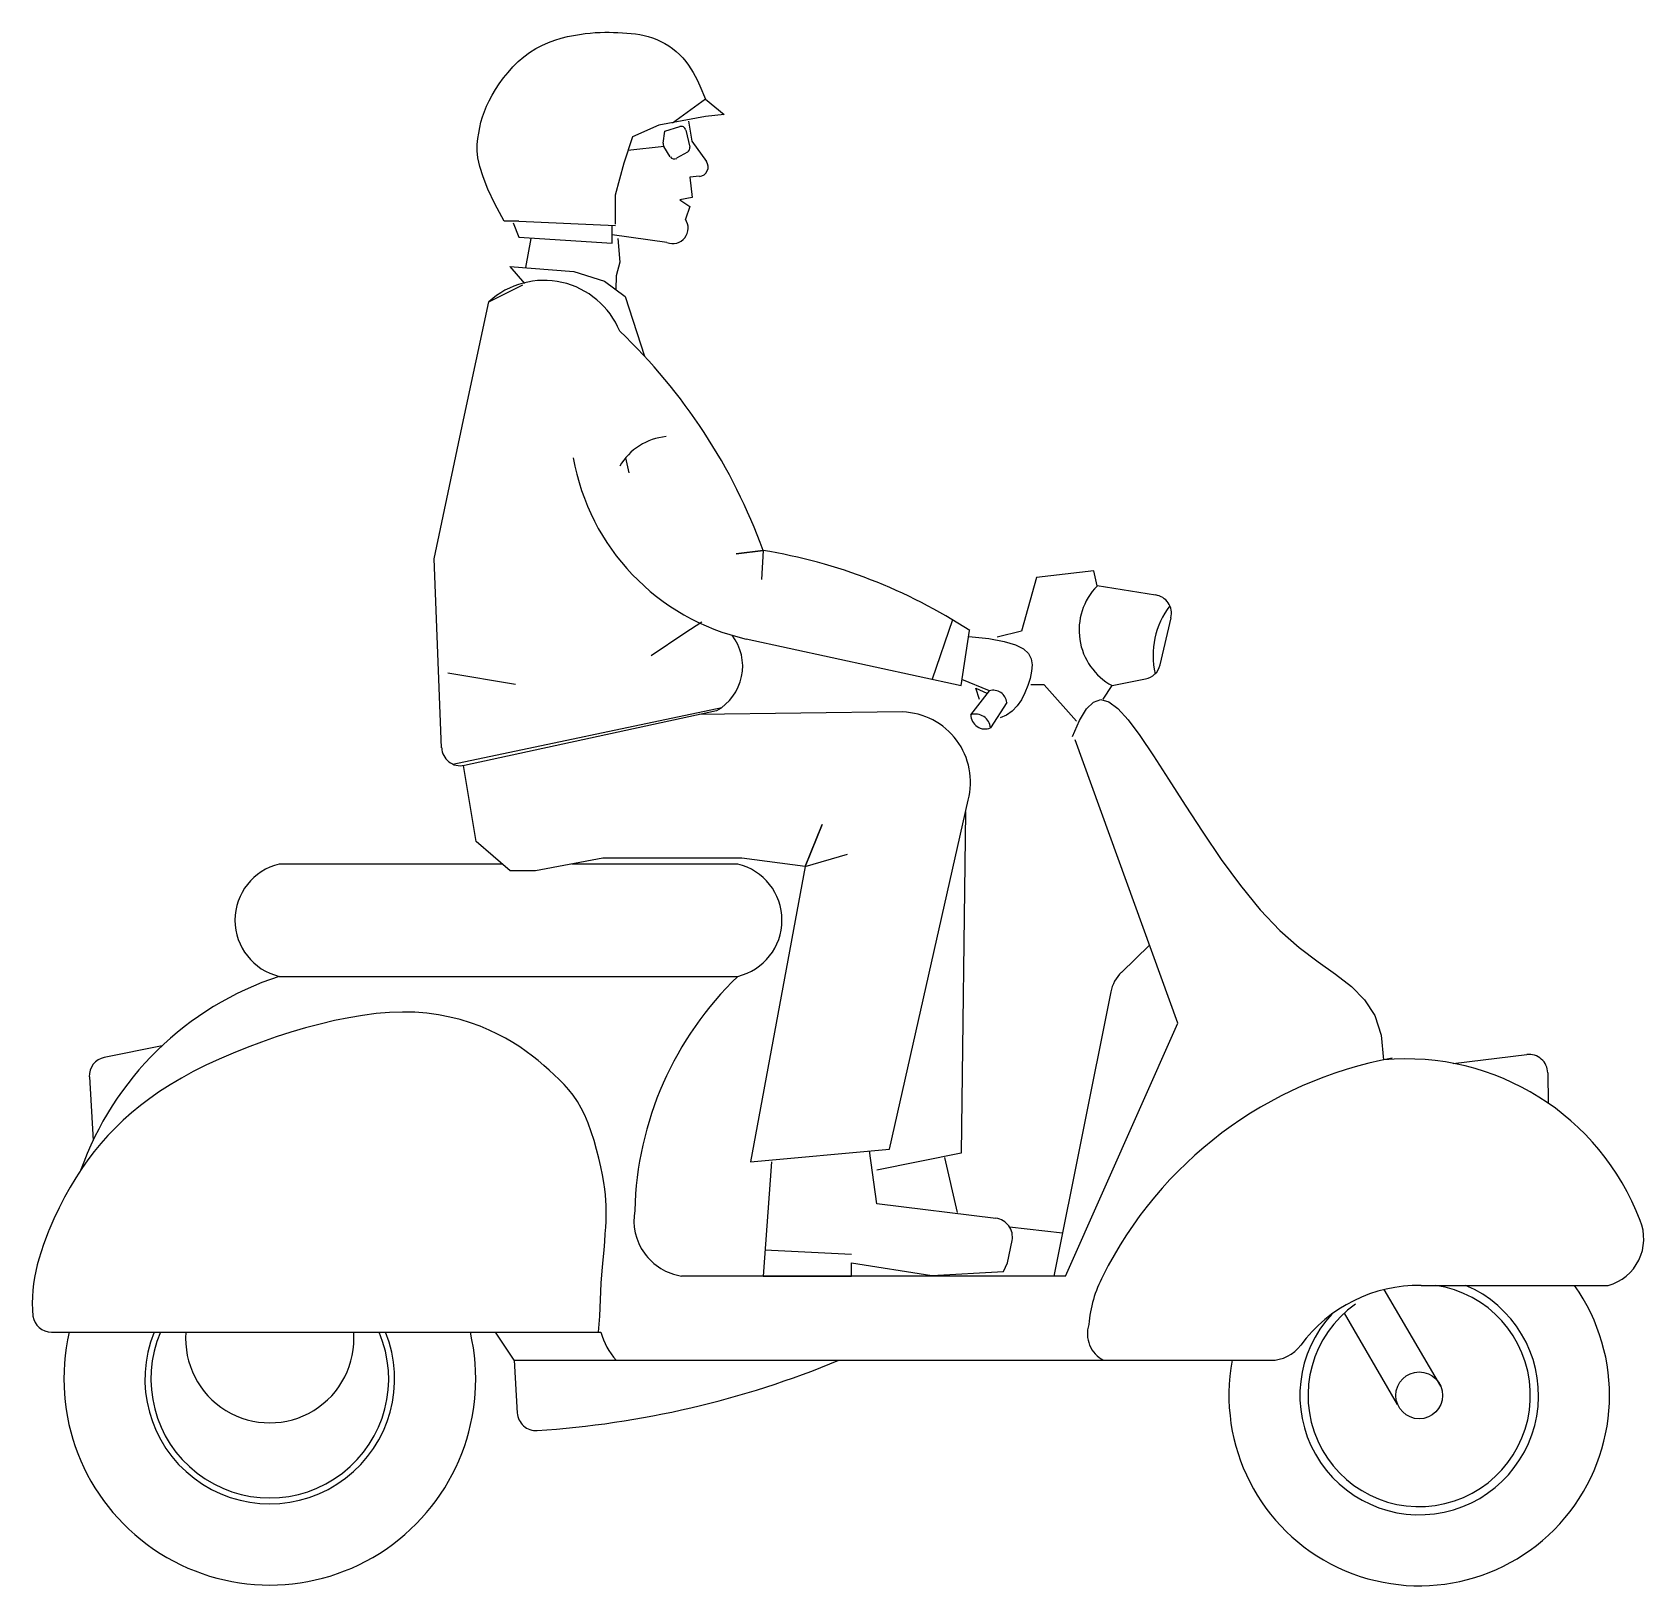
# Model space of a CAD drawing. Extents: x 0 to 172, y 0 to 166.
import ezdxf

# ---------------------------------------------------------------- set-up
doc = ezdxf.new("R2010")
doc.units = 0
doc.header["$LTSCALE"] = 50
doc.header["$MEASUREMENT"] = 0
doc.layers.get('0').update_dxf_attribs({"linetype": 'CONTINUOUS'})

msp = doc.modelspace()

# ---------------------------------------------------------------- linework, layer by layer
at = {"color": 0, "linetype": 'ByBlock'}
for p, q in [((71.55, 158.7), (68.01, 156.13)), ((70.94, 160.12), (71.55, 158.7)), ((67.03, 153.98), (67.21, 155.26)), ((67.21, 155.26), (68.8, 155.76)), ((69.44, 155.39), (69.86, 153.57)), ((69.73, 156.33), (70.09, 154.19)), ((67.14, 153.63), (63.26, 153.22)), ((67.79, 152.54), (67.1, 153.64)), ((70.09, 154.19), (71.65, 152.03)), ((69.62, 153.03), (68.46, 152.37)), ((70.91, 150.45), (69.87, 150.36)), ((69.87, 150.36), (70.14, 148.18)), ((70.14, 148.18), (68.8, 147.94)), ((68.8, 147.94), (69.87, 147.23)), ((69.87, 147.23), (69.4, 145.86)), ((51.62, 145.64), (50.05, 145.64)), ((50.99, 145.49), (51.62, 143.93)), ((51.62, 145.64), (61.92, 145.18)), ((61.58, 143.31), (61.58, 145.18)), ((51.62, 143.93), (61.58, 143.31)), ((52.35, 140.69), (52.92, 143.81)), ((67.43, 143.38), (61.58, 144.21)), ((62.2, 143.79), (62.41, 141.29)), ((62.41, 141.29), (62, 139.83)), ((50.65, 140.82), (52.22, 139)), ((50.65, 140.82), (57.48, 140.29)), ((57.48, 140.29), (60.75, 139.24)), ((62, 139.83), (61.97, 138.34)), ((48.41, 137.05), (52.02, 138.86)), ((60.75, 139.24), (62.97, 137.6)), ((45.71, 124.45), (48.41, 137.05)), ((62.97, 137.6), (65.03, 131.23)), ((42.56, 109.59), (45.71, 124.45)), ((63, 120.37), (63.34, 118.77)), ((74.81, 110.14), (77.7, 110.49)), ((77.7, 110.49), (74.81, 110.14)), ((77.7, 110.49), (77.54, 107.4)), ((43.36, 89.42), (42.56, 109.59)), ((106.92, 107.61), (105.31, 101.86)), ((113.05, 108.31), (106.92, 107.61)), ((113.38, 106.7), (113.05, 108.31)), ((119.64, 105.73), (113.38, 106.7)), ((120.12, 98.28), (121.28, 103.31)), ((69.35, 101.64), (65.73, 99.23)), ((71.16, 102.84), (69.35, 101.64)), ((97.94, 103.08), (95.77, 96.75)), ((98.87, 96.08), (99.77, 101.94)), ((105.31, 101.86), (102.72, 101.21)), ((75.9, 101.04), (98.87, 96.08)), ((44.02, 97.42), (51.26, 96.21)), ((101.88, 95.51), (98.95, 96.71)), ((114.99, 96.05), (118.56, 96.77)), ((99.9, 92.94), (101.88, 95.51)), ((100.42, 95.77), (101.61, 95.24)), ((100.82, 94.58), (100.42, 95.77)), ((107.72, 96.12), (106.31, 96.12)), ((111.18, 92.26), (107.72, 96.12)), ((114.05, 94.59), (114.99, 96.05)), ((44.55, 87.67), (73.28, 93.73)), ((45.79, 87.54), (72.74, 93.38)), ((92.6, 93.24), (70.86, 92.97)), ((103.74, 94.25), (102, 91.54)), ((122, 60), (111.04, 90.25)), ((47.06, 79.42), (45.71, 87.53)), ((91.21, 46.56), (99.61, 83.82)), ((84, 81.23), (82.2, 76.72)), ((82.2, 76.72), (84, 81.23)), ((99.33, 82.57), (98.87, 46.11)), ((50.67, 76.27), (47.06, 79.42)), ((60.58, 77.62), (53.37, 76.27)), ((75.44, 77.62), (60.58, 77.62)), ((82.2, 76.72), (75.44, 77.62)), ((82.2, 76.72), (86.71, 78.07)), ((49.83, 77), (26, 77)), ((53.37, 76.27), (50.67, 76.27)), ((75, 77), (57.25, 77)), ((82.2, 76.72), (76.35, 45.21)), ((118.98, 68.32), (115.99, 65.43)), ((26, 65), (75, 65)), ((114.85, 63.34), (108.78, 33)), ((31.92, 60.28), (30.39, 59.91)), ((33.43, 60.58), (31.92, 60.28)), ((34.92, 60.83), (33.43, 60.58)), ((36.37, 61.02), (34.92, 60.83)), ((37.79, 61.14), (36.37, 61.02)), ((39.16, 61.19), (37.79, 61.14)), ((40.5, 61.17), (39.16, 61.19)), ((41.79, 61.07), (40.5, 61.17)), ((43.03, 60.9), (41.79, 61.07)), ((44.22, 60.66), (43.03, 60.9)), ((45.35, 60.38), (44.22, 60.66)), ((46.44, 60.04), (45.35, 60.38)), ((27.26, 59.04), (25.69, 58.54)), ((28.83, 59.5), (27.26, 59.04)), ((30.39, 59.91), (28.83, 59.5)), ((47.46, 59.67), (46.44, 60.04)), ((48.43, 59.26), (47.46, 59.67)), ((49.33, 58.83), (48.43, 59.26)), ((50.18, 58.39), (49.33, 58.83)), ((110, 33), (122, 60)), ((13.49, 57.58), (7.32, 56.35)), ((22.58, 57.42), (21.07, 56.81)), ((24.13, 57.99), (22.58, 57.42)), ((25.69, 58.54), (24.13, 57.99)), ((50.97, 57.93), (50.18, 58.39)), ((51.7, 57.46), (50.97, 57.93)), ((52.4, 56.98), (51.7, 57.46)), ((53.05, 56.49), (52.4, 56.98)), ((18.18, 55.51), (16.83, 54.83)), ((19.6, 56.17), (18.18, 55.51)), ((21.07, 56.81), (19.6, 56.17)), ((53.67, 56), (53.05, 56.49)), ((54.26, 55.5), (53.67, 56)), ((54.83, 55), (54.26, 55.5)), ((151.44, 55.71), (159.3, 56.65)), ((5.72, 54.27), (6.12, 47.49)), ((14.36, 53.43), (13.23, 52.7)), ((15.56, 54.14), (14.36, 53.43)), ((16.83, 54.83), (15.56, 54.14)), ((55.39, 54.5), (54.83, 55)), ((55.92, 53.99), (55.39, 54.5)), ((56.44, 53.46), (55.92, 53.99)), ((56.94, 52.9), (56.44, 53.46)), ((161.53, 54.7), (161.59, 51.45)), ((12.17, 51.96), (11.17, 51.2)), ((13.23, 52.7), (12.17, 51.96)), ((57.41, 52.3), (56.94, 52.9)), ((57.86, 51.65), (57.41, 52.3)), ((10.22, 50.43), (9.34, 49.64)), ((11.17, 51.2), (10.22, 50.43)), ((58.28, 50.94), (57.86, 51.65)), ((58.67, 50.17), (58.28, 50.94)), ((59.03, 49.32), (58.67, 50.17)), ((8.5, 48.83), (7.71, 48.01)), ((9.34, 49.64), (8.5, 48.83)), ((59.35, 48.41), (59.03, 49.32)), ((59.65, 47.47), (59.35, 48.41)), ((6.96, 47.17), (6.25, 46.3)), ((7.71, 48.01), (6.96, 47.17)), ((59.92, 46.52), (59.65, 47.47)), ((60.15, 45.58), (59.92, 46.52)), ((76.35, 45.21), (91.21, 46.56)), ((5.57, 45.41), (4.92, 44.47)), ((6.25, 46.3), (5.57, 45.41)), ((60.35, 44.66), (60.15, 45.58)), ((78.6, 45.21), (77.7, 33)), ((89.86, 40.7), (89.07, 46.38)), ((98.87, 46.11), (89.86, 44.31)), ((97.07, 45.66), (98.42, 39.8)), ((4.29, 43.5), (3.68, 42.48)), ((4.92, 44.47), (4.29, 43.5)), ((60.53, 43.79), (60.35, 44.66)), ((60.67, 43), (60.53, 43.79)), ((3.08, 41.42), (2.49, 40.29)), ((3.68, 42.48), (3.08, 41.42)), ((60.78, 42.29), (60.67, 43)), ((60.86, 41.66), (60.78, 42.29)), ((60.91, 41.08), (60.86, 41.66)), ((2.49, 40.29), (1.92, 39.09)), ((60.94, 40.53), (60.91, 41.08)), ((60.95, 39.98), (60.94, 40.53)), ((60.95, 39.43), (60.95, 39.98)), ((102.58, 39.16), (89.86, 40.7)), ((1.92, 39.09), (1.39, 37.87)), ((60.84, 37.49), (60.89, 38.2)), ((60.89, 38.2), (60.92, 38.84)), ((60.92, 38.84), (60.95, 39.43)), ((104.02, 38.27), (109.7, 37.6)), ((0.82, 36.36), (0.31, 34.8)), ((1.33, 37.7), (0.82, 36.36)), ((60.71, 35.77), (60.78, 36.69)), ((60.78, 36.69), (60.84, 37.49)), ((103.83, 34.4), (104.3, 36.78)), ((0.31, 34.8), (0.15, 34.21)), ((60.52, 33.56), (60.62, 34.74)), ((60.62, 34.74), (60.71, 35.77)), ((87.16, 35.3), (77.9, 35.77)), ((60.4, 32.22), (60.52, 33.56)), ((110, 33), (69, 33)), ((77.7, 33), (87.16, 33)), ((87.16, 34.4), (95.72, 33.05)), ((87.16, 33), (87.16, 34.4)), ((95.72, 33.05), (103.38, 33.5)), ((103.38, 33.5), (103.83, 34.4)), ((60.27, 28.71), (60.4, 32.22)), ((150.1, 21.22), (144.06, 31.55)), ((148, 32), (168, 32)), ((60.12, 27), (60.27, 28.71)), ((145.49, 19.28), (139.8, 29.03)), ((1.67, 27), (60.38, 27)), ((51.09, 24), (49.13, 27)), ((51.09, 24), (131.92, 24)), ((51.09, 24), (51.44, 18.37))]:
    msp.add_line(p, q, dxfattribs=at)
for points in [[(50.05, 145.64), (49.05, 147.51), (48.31, 149.08), (47.78, 150.4), (47.44, 151.49), (47.24, 152.41), (47.17, 153.18), (47.17, 153.86), (47.24, 154.48), (47.32, 155.07), (47.43, 155.65), (47.56, 156.22), (47.73, 156.79), (47.92, 157.35), (48.15, 157.93), (48.43, 158.51), (48.74, 159.1), (49.11, 159.71), (49.51, 160.33), (49.96, 160.95), (50.45, 161.55), (50.98, 162.14), (51.54, 162.7), (52.13, 163.21), (52.76, 163.67), (53.41, 164.08), (54.08, 164.43), (54.77, 164.73), (55.45, 164.98), (56.14, 165.19), (56.81, 165.36), (57.46, 165.49), (58.09, 165.6), (58.68, 165.69), (59.24, 165.75), (59.77, 165.79), (60.28, 165.82), (60.78, 165.83), (61.26, 165.83), (61.73, 165.82), (62.2, 165.81), (62.67, 165.78), (63.14, 165.75), (63.6, 165.71), (64.07, 165.65), (64.53, 165.58), (64.99, 165.49), (65.44, 165.37), (65.89, 165.23), (66.34, 165.06), (66.78, 164.86), (67.21, 164.63), (67.62, 164.38), (68.02, 164.1), (68.41, 163.79), (68.77, 163.46), (69.11, 163.1), (69.43, 162.72), (69.73, 162.33), (69.99, 161.92), (70.24, 161.52), (70.45, 161.13), (70.64, 160.76), (70.81, 160.42), (70.94, 160.12)], [(71.55, 158.7), (73.53, 157.04), (71.55, 156.83), (66.57, 155.9), (63.75, 154.66), (62.82, 151.86), (61.89, 148.44), (61.89, 145.95), (61.89, 145.33)], [(99.68, 101.31), (101.81, 101.08), (103.46, 100.78), (104.68, 100.41), (105.53, 99.97), (106.07, 99.47), (106.35, 98.9), (106.43, 98.27), (106.37, 97.58), (106.22, 96.83), (105.99, 96.05), (105.68, 95.28), (105.3, 94.55), (104.84, 93.88), (104.31, 93.31), (103.71, 92.88), (103.04, 92.61)], [(110.74, 90.62), (111.51, 92.34), (112.25, 93.56), (113, 94.3), (113.78, 94.56), (114.64, 94.32), (115.6, 93.6), (116.7, 92.4), (117.96, 90.71), (119.4, 88.56), (121.02, 86.05), (122.79, 83.29), (124.67, 80.4), (126.65, 77.49), (128.7, 74.7), (130.79, 72.12), (132.89, 69.89), (134.98, 68.08), (136.99, 66.57), (138.87, 65.24), (140.55, 63.93), (141.96, 62.51), (143.05, 60.82), (143.75, 58.73), (144, 56.08)]]:
    msp.add_lwpolyline(points, dxfattribs=at)
msp.add_circle((147.8, 20.25), 2.5, dxfattribs=at)
for centre, radius, start, end in [((68.95, 155.28), 0.5, 13.0024, 107.5608), ((67.52, 153.91), 0.5, 171.8649, 212.0214), ((69.37, 153.46), 0.5, 299.7295, 13.0024), ((68.22, 152.8), 0.5, 212.0214, 299.7295), ((70.83, 151.44), 1, 274.5711, 35.7236), ((68.05, 144.91), 1.65, 247.9251, 35.3375), ((54.29, 130.59), 8.74, 22.2663, 132.3003), ((20.35, 89.69), 61.01, 19.9388, 46.4509), ((67.97, 116.18), 6.5, 95.581, 149.3291), ((81.2, 124.59), 24.15, 190.0073, 257.3005), ((68.57, 54.17), 57.05, 56.8431, 80.7928), ((118.2, 101.98), 6.74, 135.6747, 241.5672), ((119.33, 103.76), 2, 346.9976, 81.2592), ((127.92, 99.33), 8.56, 142.1804, 193.5598), ((70.08, 98.12), 5.44, 299.3487, 37.4408), ((118.17, 98.73), 2, 281.3031, 346.9976), ((102.26, 94.07), 1.49, 6.7667, 104.9214), ((92.36, 85.74), 7.5, 345.1647, 88.1535), ((100.37, 91.38), 1.64, 5.7067, 106.9461), ((101.41, 92.93), 1.51, 179.4913, 293.1615), ((45.36, 89.5), 2, 182.292, 282.2177), ((27.45, 71), 6.17, 103.6078, 256.3922), ((73.55, 71), 6.17, 283.6078, 76.3922), ((118.77, 62.56), 4, 133.9702, 168.7006), ((36.5, 33.03), 33.65, 108.1879, 160.5104), ((26, 65), 0, 66.8611, 0), ((99.78, 39.18), 35.79, 133.8214, 178.6796), ((7.71, 54.39), 2, 101.2695, 183.4007), ((152.74, 13.68), 43.29, 100.4067, 153.5002), ((146.38, 29.42), 26.77, 20.8293, 95.1112), ((159.53, 54.66), 2, 1.0347, 96.8273), ((69.9, 38.93), 6, 169.7418, 261.3336), ((102.34, 37.18), 2, 348.6832, 83.093), ((166.62, 36.98), 5.17, 285.5044, 22.2553), ((5.07, 36.29), 4, 156.7668, 159.3586), ((15.22, 30.16), 15.6, 164.9595, 185.3414), ((126.19, 26.65), 13.75, 152.5009, 175.1016), ((147.8, 20.25), 20.33, 169.3721, 35.3057), ((147.8, 20.25), 12.75, 137.017, 67.156), ((147.8, 16.25), 15.75, 89.2543, 143.4955), ((147.8, 20.25), 11.88, 124.9713, 81.6423), ((1.67, 29), 2, 188.2752, 270), ((115.54, 26.85), 3.2, 162.1853, 242.909), ((25, 22), 22, 166.8634, 13.1366), ((25, 22), 13.34, 157.9902, 22.0098), ((25, 22), 12.7, 156.8203, 23.1797), ((25, 26.31), 8.99, 175.5991, 4.4009), ((67.73, 29.04), 7.63, 195.5154, 221.3328), ((131.92, 28), 4, 270, 323.4955), ((47.03, 117.63), 101.34, 273.6967, 292.4946), ((53.44, 18.5), 2, 183.5967, 273.6967)]:
    msp.add_arc(centre, radius, start, end, dxfattribs=at)

doc.saveas('drawing.dxf')
